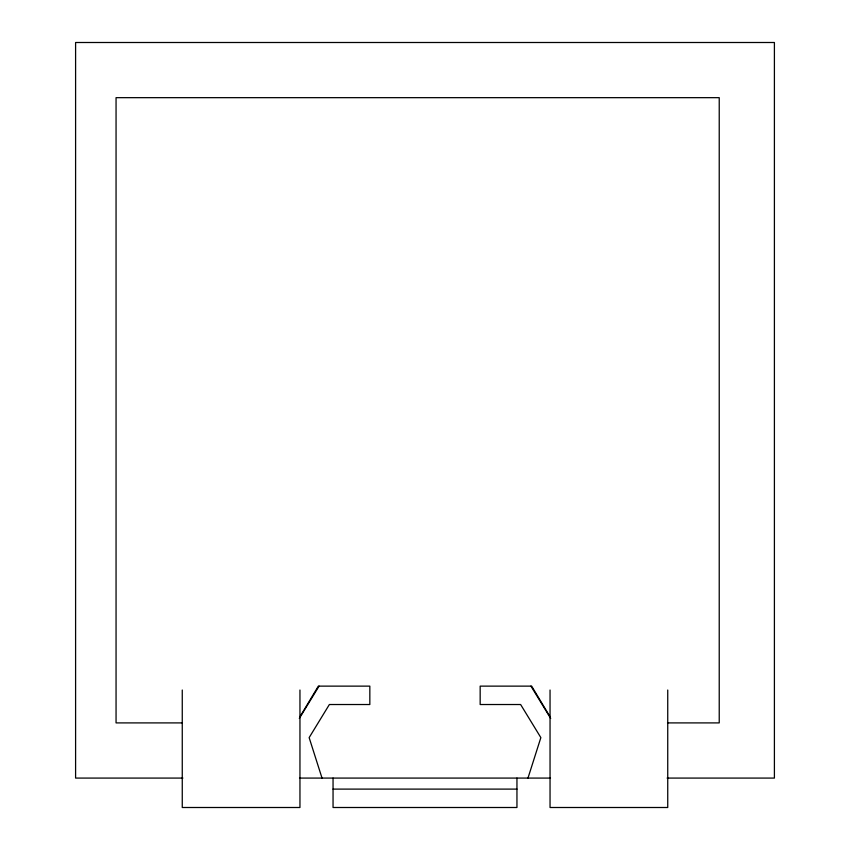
<?xml version="1.0" encoding="UTF-8"?>
<svg xmlns="http://www.w3.org/2000/svg" width="850" height="850" viewBox="0 0 850 850"><rect width="100%" height="100%" fill="white"/><g stroke="black" fill="none" stroke-linecap="round" stroke-linejoin="round"><path stroke-width="1.27" d="M527.977 778.079L540.855 737.619L520.625 704.523L480.165 704.523L480.165 686.131L531.654 686.131L550.386 717.336M299.614 717.336L318.346 686.131L369.835 686.131L369.835 704.523L329.375 704.523L309.145 737.619L322.022 778.079M299.306 718.452L319.058 686.131M182.431 722.904L116.057 722.904L116.057 97.665L719.227 97.665L719.227 722.904L667.494 722.904M182.909 778.079L75.597 778.079L75.597 42.5L774.403 42.5L774.403 778.079L667.091 778.079M299.498 778.079L550.503 778.079M333.051 789.108L516.949 789.108M530.942 686.131L550.694 718.452M667.739 690.019L667.739 807.5L550.046 807.5L550.046 690.019M516.949 778.079L516.949 807.5L333.051 807.5L333.051 778.079M299.954 690.019L299.954 807.5L182.261 807.5L182.261 690.019"/></g></svg>
